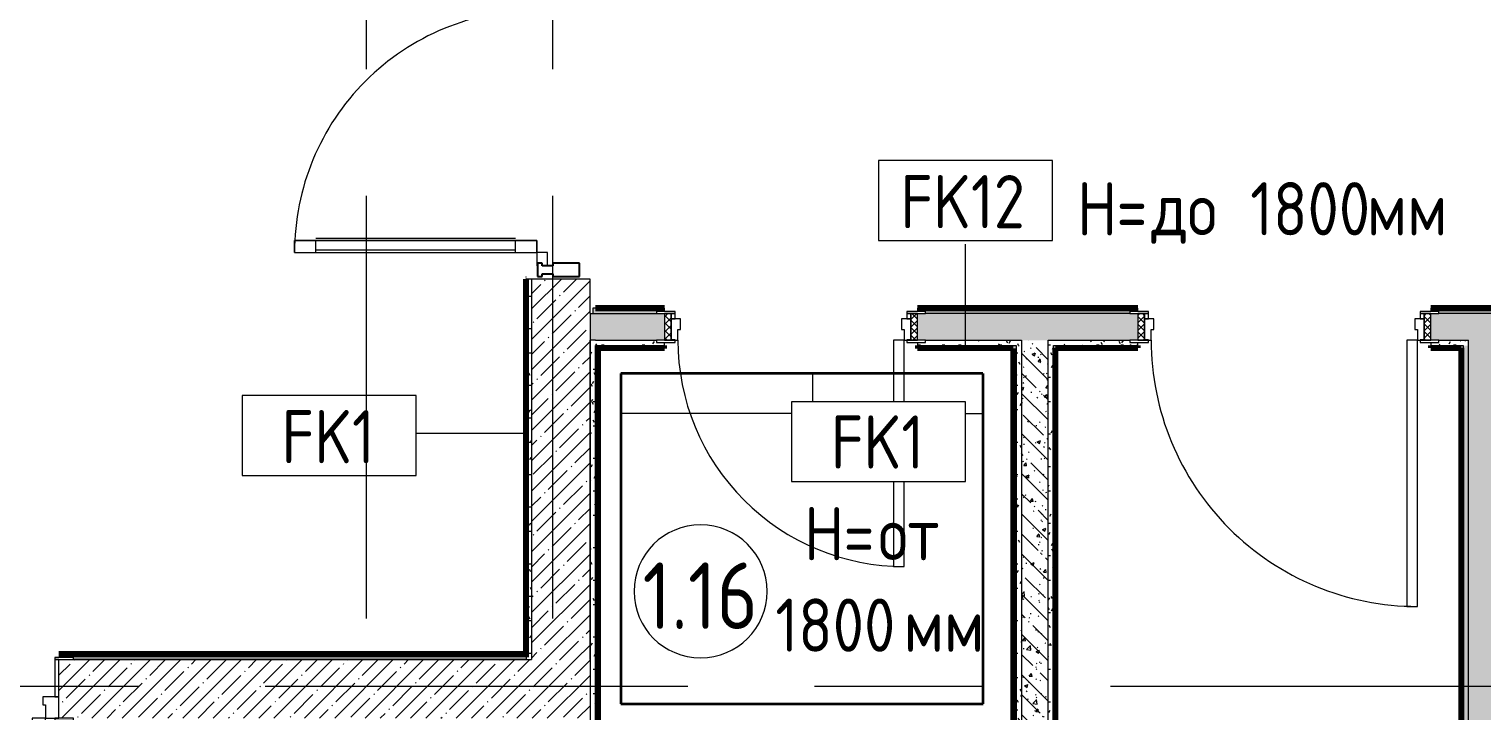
# Model space of a CAD drawing. Header units: millimetres. Extents: x 35144 to 233944, y -8553 to 29000.
# Drawn here: x 73593 to 79050, y 7707 to 10269 of the extents above; entities that cross this region are included whole.
import ezdxf

# ---------------------------------------------------------------- set-up
doc = ezdxf.new("R2010")
doc.units = ezdxf.units.MM
doc.linetypes.add('Осевая', pattern=[3175, 635, -476.25, 1587.5, -476.25])
for name, color, linetype, lineweight in [('A-AREA-IDEN', 7, 'Continuous', 9), ('A-DETL', 7, 'Continuous', 9), ('A-DETL-1', 7, 'Continuous', 35), ('A-DETL-GENF', 7, 'Continuous', 9), ('A-DOOR', 7, 'Continuous', 9), ('A-DOOR-1', 7, 'Continuous', 13), ('A-DOOR-FRAM', 7, 'Continuous', 13), ('A-DOOR-FRAM-1', 7, 'Continuous', 9), ('A-GLAZ-CWMG', 7, 'Continuous', 9), ('A-GLAZ-CWMG-1', 7, 'Continuous', 25), ('A-WALL', 7, 'Continuous', 9), ('A-WALL-IDEN', 7, 'Continuous', 9), ('I-WALL', 7, 'Continuous', 9), ('Оси-2', 7, 'Осевая', 9)]:
    doc.layers.add(name, color=color, linetype=linetype, lineweight=lineweight)
for name, color, linetype, lineweight, true_color in [('A-WALL-4', 7, 'Continuous', 9, 0x73b588), ('G-ANNO-TEXT-1', 7, 'Continuous', 9, 0x3c3c3c), ('I-WALL-1', 7, 'Continuous', 9, 0x73b588), ('I-WALL-24', 7, 'Continuous', 70, 0x3f92ba), ('I-WALL-4', 7, 'Continuous', 9, 0x3f92ba), ('I-WALL-6', 7, 'Continuous', 9, 0xc0c0c0), ('I-WALL-8', 7, 'Continuous', 80, 0xff80c0), ('I-WALL-9', 7, 'Continuous', 80, 0x73b588)]:
    doc.layers.add(name, color=color, linetype=linetype, lineweight=lineweight, true_color=true_color)
doc.styles.add('GOST Common', font='GOST_Common.ttf', dxfattribs={"width": 0.9, "height": 200})
doc.styles.add('GOST Common_1', font='GOST_Common.ttf', dxfattribs={"width": 0.9, "height": 250})
pattern_1 = [(45, (0, 0), (-57.02463, 57.02463), []), (45, (57.025, 0), (-57.02463, 57.02463), [100.806, -20.161, 3.353, -16.808])]
pattern_2 = [(135, (0, 0), (-75.43415, -75.43415), [106.68, -17.78, 3.556, -17.78]), (135, (0, 75.39), (-75.43415, -75.43415), []), (50, (0, 0), (127.52922, -11.15758), [13.335, -146.685]), (355, (0, 0), (-24.66966, 133.74002), [10.668, -117.348]), (100.451, (10.63, -0.93), (102.85973, 122.58178), [11.333, -124.663]), (46.184, (0, 35.56), (189.75516, -29.43036), [20.002, -220.027]), (96.636, (15.81, 33.1), (166.1822, 173.1996), [17, -186.995]), (351.184, (0, 35.56), (166.18393, 173.19757), [16.002, -176.022]), (21, (17.78, 26.67), (106.13027, -71.58603), [13.335, -146.685]), (326, (17.78, 26.67), (43.26188, 128.93175), [10.668, -117.348]), (71.451, (26.62, 20.7), (149.39198, 57.34505), [11.333, -124.663]), (37.5, (0, 0), (2.162228, 59.188357), [3.353, -112.573, 3.353, -115.773, -117.793]), (37.5, (0, 0), (2.162228, 59.188357), [-235.052, 3.353, -114.44]), (7.5, (0, 0), (46.773857, 70.12615), [3.353, -64.567, 3.353, -109.906, -44.894]), (7.5, (0, 0), (46.773857, 70.12615), [-181.178, 3.353, -41.542]), (327.5, (-39.65, 0), (94.91367, -4.010093), [3.353, -41.097, 3.353, -135.331, -184.023]), (327.5, (-39.65, 0), (94.91367, -4.010093), [-183.134, 3.353, -180.67]), (317.5, (-57.43, 0), (103.69057, 17.79882), [3.353, -54.432, 3.353, -88.748, -130.683]), (317.5, (-57.43, 0), (103.69057, 17.79882), [-149.885, 3.353, -127.33])]
pattern_3 = [(0, (0, 0), (121.92, 30.48), [10.058, -81.382, 10.058, -81.382, -487.68]), (0, (0, 0), (121.92, 30.48), [-182.88, 10.058, -172.822, 10.058, -81.382, -213.36]), (0, (0, 0), (121.92, 30.48), [-457.2, 10.058, -50.902, 10.058, -142.342]), (120, (45.72, 15.24), (-87.356454, 90.345817), [10.058, -81.382, 10.058, -81.382, -487.68]), (120, (45.72, 15.24), (-87.356454, 90.345817), [-182.88, 10.058, -172.822, 10.058, -81.382, -213.36]), (120, (45.72, 15.24), (-87.356454, 90.345817), [-457.2, 10.058, -50.902, 10.058, -142.342]), (240, (60.96, 76.2), (-34.563546, -120.825817), [10.058, -81.382, 10.058, -81.382, -487.68]), (240, (60.96, 76.2), (-34.563546, -120.825817), [-182.88, 10.058, -172.822, 10.058, -81.382, -213.36]), (240, (60.96, 76.2), (-34.563546, -120.825817), [-457.2, 10.058, -50.902, 10.058, -142.342])]

# ---------------------------------------------------------------- blocks, each defined once
blk = doc.blocks.new('110_Дверь_СКБ_1Ст_Внутренняя1 - Д-7_п__950x2100h_Туалет-V31-План отделки стен 1 этажа в осях 17-23')
at = {"layer": 'A-DOOR'}
h = blk.add_hatch(dxfattribs=at)
h.set_pattern_fill('FP_23', color=256, style=0, pattern_type=2)
h.set_pattern_definition([(135, (1826.41, 114.685), (-14.14214, -14.14214), []), (225, (1826.41, 114.685), (14.14214, -14.14214), [])])
h.paths.add_polyline_path([(487.5, 50), (462.5, 50), (462.5, -50), (487.5, -50)])
at = {"layer": 'A-DOOR-FRAM-1'}
h = blk.add_hatch(dxfattribs=at)
h.set_pattern_fill('FP_24', color=256, style=0, pattern_type=2)
h.set_pattern_definition([(45, (-296.384, 114.685), (-14.1421, 14.1421), []), (135, (-296.384, 114.685), (-14.1421, -14.1421), [])])
h.paths.add_polyline_path([(-437.5, 50), (-462.5, 50), (-462.5, -50), (-437.5, -50)])
at = {"layer": 'A-DOOR'}
blk.add_arc((-412.5, 50), 850, 360, 90, dxfattribs=at)
at = {"layer": 'A-DOOR-1'}
for p, q in [((-412.5, 900), (-412.5, 581)), ((-372.5, 900), (-412.5, 900)), ((-372.5, 581), (-372.5, 900)), ((-412.5, 281), (-412.5, 50)), ((-372.5, 50), (-372.5, 281)), ((-412.5, 50), (-372.5, 50))]:
    blk.add_line(p, q, dxfattribs=at)
at = {"layer": 'A-DOOR-FRAM'}
for p, q in [((-422.5, 58), (-492.5, 58)), ((-492.5, 58), (-492.5, 50)), ((-422.5, 50), (-422.5, 58)), ((517.5, 58), (447.5, 58)), ((447.5, 58), (447.5, 50)), ((517.5, 50), (517.5, 58)), ((-492.5, 50), (-422.5, 50)), ((-437.5, 50), (-462.5, 50)), ((-462.5, 50), (-462.5, -50)), ((-412.5, 50), (-437.5, 50)), ((-437.5, 50), (-437.5, -30)), ((-437.5, -50), (-437.5, 50)), ((-422.5, 50), (-437.5, 50)), ((-437.5, 50), (-437.5, 49)), ((-437.5, 49), (-422.5, 49)), ((-422.5, 49), (-422.5, 50)), ((-412.5, 10), (-412.5, 50)), ((-402.5, 10), (-412.5, 10)), ((-402.5, -30), (-402.5, 10)), ((437.5, 10), (427.5, 10)), ((427.5, 10), (427.5, -30)), ((437.5, 50), (437.5, 10)), ((462.5, 50), (437.5, 50)), ((462.5, 50), (447.5, 50)), ((447.5, 50), (447.5, 49)), ((447.5, 50), (517.5, 50)), ((447.5, 49), (462.5, 49)), ((462.5, -30), (462.5, 50)), ((487.5, 50), (462.5, 50)), ((462.5, 50), (462.5, -50)), ((462.5, 49), (462.5, 50)), ((487.5, -50), (487.5, 50)), ((-422.5, -50), (-492.5, -50)), ((-492.5, -50), (-492.5, -58)), ((-462.5, -50), (-437.5, -50)), ((-437.5, -30), (-402.5, -30)), ((-422.5, -30), (-437.5, -30)), ((-437.5, -30), (-437.5, -50)), ((-437.5, -50), (-422.5, -50)), ((-422.5, -50), (-422.5, -30)), ((-422.5, -58), (-422.5, -50)), ((427.5, -30), (462.5, -30)), ((462.5, -30), (447.5, -30)), ((447.5, -30), (447.5, -50)), ((447.5, -50), (462.5, -50)), ((517.5, -50), (447.5, -50)), ((447.5, -50), (447.5, -58)), ((462.5, -50), (462.5, -30)), ((462.5, -50), (487.5, -50)), ((517.5, -58), (517.5, -50)), ((-492.5, -58), (-422.5, -58)), ((447.5, -58), (517.5, -58))]:
    blk.add_line(p, q, dxfattribs=at)
blk = doc.blocks.new('110_Дверь_СКБ_1Ст_Внутренняя1 - Д-4 _п_ 1100x2100h_су мгн 2-33304581-План отделки стен 1 этажа в осях 17-23')
at = {"layer": 'A-DOOR'}
h = blk.add_hatch(dxfattribs=at)
h.set_pattern_fill('FP_26', color=256, style=0, pattern_type=2)
h.set_pattern_definition([(135, (1751.41, 114.685), (-14.14214, -14.14214), []), (225, (1751.41, 114.685), (14.14214, -14.14214), [])])
h.paths.add_polyline_path([(537.5, 50), (537.5, -50), (562.5, -50), (562.5, 50)])
at = {"layer": 'A-DOOR-FRAM-1'}
h = blk.add_hatch(dxfattribs=at)
h.set_pattern_fill('FP_27', color=256, style=0, pattern_type=2)
h.set_pattern_definition([(45, (-371.384, 114.685), (-14.1421, 14.1421), []), (135, (-371.384, 114.685), (-14.1421, -14.1421), [])])
h.paths.add_polyline_path([(-512.5, 50), (-537.5, 50), (-537.5, -50), (-512.5, -50)])
at = {"layer": 'A-DOOR'}
blk.add_arc((-487.5, 50), 1000, 360, 90, dxfattribs=at)
at = {"layer": 'A-DOOR-1'}
for p, q in [((-487.5, 1050), (-487.5, 50)), ((-447.5, 1050), (-487.5, 1050)), ((-447.5, 50), (-447.5, 1050)), ((-487.5, 50), (-447.5, 50))]:
    blk.add_line(p, q, dxfattribs=at)
at = {"layer": 'A-DOOR-FRAM'}
for p, q in [((-497.5, 58), (-567.5, 58)), ((-567.5, 58), (-567.5, 50)), ((-497.5, 50), (-497.5, 58)), ((592.5, 58), (522.5, 58)), ((522.5, 58), (522.5, 50)), ((592.5, 50), (592.5, 58)), ((-567.5, 50), (-497.5, 50)), ((-512.5, 50), (-537.5, 50)), ((-537.5, 50), (-537.5, -50)), ((-487.5, 50), (-512.5, 50)), ((-512.5, 50), (-512.5, -30)), ((-512.5, -50), (-512.5, 50)), ((-497.5, 50), (-512.5, 50)), ((-512.5, 50), (-512.5, 49)), ((-512.5, 49), (-497.5, 49)), ((-497.5, 49), (-497.5, 50)), ((-487.5, 10), (-487.5, 50)), ((-477.5, 10), (-487.5, 10)), ((-477.5, -30), (-477.5, 10)), ((512.5, 10), (502.5, 10)), ((502.5, 10), (502.5, -30)), ((512.5, 50), (512.5, 10)), ((537.5, 50), (512.5, 50)), ((537.5, 50), (522.5, 50)), ((522.5, 50), (522.5, 49)), ((522.5, 50), (592.5, 50)), ((522.5, 49), (537.5, 49)), ((537.5, -30), (537.5, 50)), ((562.5, 50), (537.5, 50)), ((537.5, 50), (537.5, -50)), ((537.5, 49), (537.5, 50)), ((562.5, -50), (562.5, 50)), ((-497.5, -50), (-567.5, -50)), ((-567.5, -50), (-567.5, -58)), ((-537.5, -50), (-512.5, -50)), ((-512.5, -30), (-477.5, -30)), ((-497.5, -30), (-512.5, -30)), ((-512.5, -30), (-512.5, -50)), ((-512.5, -50), (-497.5, -50)), ((-497.5, -50), (-497.5, -30)), ((-497.5, -58), (-497.5, -50)), ((502.5, -30), (537.5, -30)), ((537.5, -30), (522.5, -30)), ((522.5, -30), (522.5, -50)), ((522.5, -50), (537.5, -50)), ((592.5, -50), (522.5, -50)), ((522.5, -50), (522.5, -58)), ((537.5, -50), (537.5, -30)), ((537.5, -50), (562.5, -50)), ((592.5, -58), (592.5, -50)), ((-567.5, -58), (-497.5, -58)), ((522.5, -58), (592.5, -58))]:
    blk.add_line(p, q, dxfattribs=at)
blk = doc.blocks.new('Дверь_Витражная_остекление_ - ВВ-6 остекление-32274838-План отделки стен 1 этажа в осях 17-23')
at = {"layer": 'A-DETL-GENF'}
for p, q in [((-655, 930), (-610, 930)), ((-655, 930), (-655, 20)), ((-610, 930), (-655, 930)), ((-655, 930), (-655, 20)), ((-610, 930), (-610, 20)), ((-610, 20), (-610, 930)), ((-655, 850), (-610, 850)), ((-645, 850), (-645, 100)), ((-601, 850), (-601, 100)), ((705, 420), (660, 420)), ((660, 420), (660, 20)), ((705, 420), (660, 420)), ((660, 420), (660, 20)), ((705, 420), (705, 20)), ((705, 20), (705, 420)), ((651, 340), (651, 100)), ((705, 340), (660, 340)), ((695, 340), (695, 100)), ((-655, 100), (-610, 100)), ((705, 100), (660, 100)), ((-610, 20), (-655, 20)), ((-655, 20), (-610, 20))]:
    blk.add_line(p, q, dxfattribs=at)
at = {"layer": 'A-DOOR'}
for p, q in [((-655, 930), (-655, 20)), ((655, 420), (655, 20))]:
    blk.add_line(p, q, dxfattribs=at)
for centre, radius, start, end in [((-655, 20), 910, 360, 90), ((655, 20), 400, 90, 180)]:
    blk.add_arc(centre, radius, start, end, dxfattribs=at)
at = {"layer": 'A-DOOR-1'}
for p, q in [((-655, 20), (-705, 20)), ((-705, 20), (-705, 17)), ((-655, -20), (-655, 20)), ((705, 20), (655, 20)), ((655, 20), (655, -20)), ((705, 17), (705, 20)), ((-705, -20), (-655, -20)), ((655, -20), (695, -20))]:
    blk.add_line(p, q, dxfattribs=at)
blk = doc.blocks.new('110_Дверь_СКБ_2Ст - Д-1_л_Лестничная клетка EIS60 2-32142534-План отделки стен 1 этажа в осях 17-23')
at = {"layer": 'A-DOOR'}
for centre, radius, start, end in [((662.5, 110), 900, 90, 180), ((-637.5, 110), 400, 360, 90)]:
    blk.add_arc(centre, radius, start, end, dxfattribs=at)
at = {"layer": 'A-DOOR-1'}
for p, q in [((662.5, 1010), (612.5, 1010)), ((612.5, 1010), (612.5, 110)), ((662.5, 110), (662.5, 1010)), ((-637.5, 510), (-637.5, 110)), ((-587.5, 510), (-637.5, 510)), ((-587.5, 110), (-587.5, 510)), ((-637.5, 110), (-587.5, 110)), ((612.5, 110), (662.5, 110))]:
    blk.add_line(p, q, dxfattribs=at)
at = {"layer": 'A-DOOR-FRAM'}
for p, q in [((-672.5, 118), (-742.5, 118)), ((-742.5, 118), (-742.5, 110)), ((-742.5, 110), (-672.5, 110)), ((-637.5, 110), (-687.5, 110)), ((-687.5, 110), (-687.5, 30)), ((-672.5, 110), (-672.5, 118)), ((-637.5, 60), (-637.5, 110)), ((662.5, 110), (662.5, 60)), ((712.5, 110), (662.5, 110)), ((767.5, 118), (697.5, 118)), ((697.5, 118), (697.5, 110)), ((697.5, 110), (767.5, 110)), ((712.5, 30), (712.5, 110)), ((767.5, 110), (767.5, 118)), ((-627.5, 60), (-637.5, 60)), ((-627.5, 30), (-627.5, 60)), ((662.5, 60), (652.5, 60)), ((652.5, 60), (652.5, 30)), ((-687.5, 30), (-627.5, 30)), ((-672.5, 30), (-687.5, 30)), ((-687.5, 30), (-687.5, -110)), ((-672.5, -110), (-672.5, 30)), ((652.5, 30), (712.5, 30)), ((712.5, 30), (697.5, 30)), ((697.5, 30), (697.5, -110)), ((712.5, -110), (712.5, 30)), ((-672.5, -110), (-742.5, -110)), ((-742.5, -110), (-742.5, -118)), ((-742.5, -118), (-672.5, -118)), ((-687.5, -110), (-672.5, -110)), ((-672.5, -118), (-672.5, -110)), ((697.5, -110), (712.5, -110)), ((767.5, -110), (697.5, -110)), ((697.5, -110), (697.5, -118)), ((697.5, -118), (767.5, -118)), ((767.5, -118), (767.5, -110))]:
    blk.add_line(p, q, dxfattribs=at)
blk = doc.blocks.new('Прямоугольный импост - Импост структурный с накладкой - 160мм Темный-32274806-План отделки стен 1 этажа в осях 17-23')
at = {"layer": 'A-GLAZ-CWMG-1'}
for p, q in [((0, 140), (-50, 140)), ((-50, 140), (-50, 40)), ((0, 40), (0, 140)), ((-50, 40), (-40, 40)), ((-40, 0), (-50, 0)), ((-50, 0), (-50, -17)), ((-40, 40), (-40, 0)), ((-10, 0), (-10, 40)), ((-10, 40), (0, 40)), ((0, 0), (-10, 0)), ((0, -17), (0, 0)), ((-50, -17), (0, -17))]:
    blk.add_line(p, q, dxfattribs=at)
blk = doc.blocks.new('М_стена_0001 - Типоразмер_без рамки-25382661-План отделки стен 1 этажа в осях 17-23')
at = {"layer": 'A-WALL-IDEN'}
for p, q in [((3.258, 1.523), (-3.273, 1.523)), ((-3.273, 1.523), (-3.273, -1.477)), ((3.258, -1.477), (3.258, 1.523)), ((-3.273, -1.477), (3.258, -1.477))]:
    blk.add_line(p, q, dxfattribs=at)
blk = doc.blocks.new('Марка_Помещения - Номер-25198446-План отделки стен 1 этажа в осях 17-23')
at = {"layer": 'A-AREA-IDEN'}
for start, end in [(360, 180), (180, 360)]:
    blk.add_arc((0, 0), 2.5, start, end, dxfattribs=at)

msp = doc.modelspace()

# ---------------------------------------------------------------- hatches: boundary and pattern name
at = {"layer": 'I-WALL'}
h = msp.add_hatch(dxfattribs=at)
h.set_pattern_fill('FP_1', color=256, style=0, pattern_type=2)
h.set_pattern_definition(pattern_1)
h.paths.add_polyline_path([(75700, 7900), (75700, 9330), (75480, 9330), (75480, 7900)])
h.paths.add_polyline_path([(75680, 10830), (75700, 10830), (75700, 10900), (75680, 10900)])
h = msp.add_hatch(dxfattribs=at)
h.set_pattern_fill('FP_80', color=256, style=0, pattern_type=2)
h.set_pattern_definition(pattern_3)
h.paths.add_polyline_path([(75480, 7900), (75480, 9330), (75460, 9330), (75460, 7900)])
h = msp.add_hatch(dxfattribs=at)
h.set_pattern_fill('FP_20', color=256, style=0, pattern_type=2)
h.set_pattern_definition(pattern_2)
h.paths.add_polyline_path([(81730, 9100), (81830, 9100), (81830, 9200), (80265, 9200), (80265, 9100), (80295, 9100)])
h.paths.add_polyline_path([(75950, 9100), (75980, 9100), (75980, 9200), (75700, 9200), (75700, 9100), (75720, 9100)])
h.paths.add_polyline_path([(76930, 9100), (77758, 9100), (77758, 9200), (76930, 9200)])
h.paths.add_polyline_path([(79165, 9100), (79165, 9200), (78858, 9200), (78858, 9100), (79135, 9100)])
h = msp.add_hatch(dxfattribs=at)
h.set_pattern_fill('FP_80', color=256, style=0, pattern_type=2)
h.set_pattern_definition(pattern_3)
h.paths.add_polyline_path([(77728, 9200), (77728, 9208), (77758, 9208), (77758, 9220), (76930, 9220), (76930, 9208), (76960, 9208), (76960, 9200), (77610.7, 9200)])
h.paths.add_polyline_path([(80630, 9200), (80630, 9220), (80265, 9220), (80265, 9208), (80295, 9208), (80295, 9200)])
h.paths.add_polyline_path([(79135, 9200), (79135, 9208), (79165, 9208), (79165, 9220), (78858, 9220), (78858, 9208), (78888, 9208), (78888, 9200)])
h.paths.add_polyline_path([(75950, 9200), (75950, 9208), (75980, 9208), (75980, 9220), (75710, 9220), (75710, 9200)])
h = msp.add_hatch(dxfattribs=at)
h.set_pattern_fill('FP_80', color=256, style=0, pattern_type=2)
h.set_pattern_definition(pattern_3)
h.paths.add_polyline_path([(75700, 7640.6), (75720, 7640.6), (75720, 9100), (75700, 9100), (75700, 8149.9)])
h = msp.add_hatch(dxfattribs=at)
h.set_pattern_fill('FP_80', color=256, style=0, pattern_type=2)
h.set_pattern_definition(pattern_3)
h.paths.add_polyline_path([(77320.9, 9080), (77320.9, 9100), (76960, 9100), (76960, 9092), (76930, 9092), (76930, 9080), (77300.9, 9080)])
h.paths.add_polyline_path([(75720, 9080), (75980, 9080), (75980, 9092), (75950, 9092), (75950, 9100), (75720, 9100)])
h = msp.add_hatch(dxfattribs=at)
h.set_pattern_fill('FP_80', color=256, style=0, pattern_type=2)
h.set_pattern_definition(pattern_3)
h.paths.add_polyline_path([(77320.9, 7620.6), (77320.9, 9080), (77300.9, 9080), (77300.9, 7620.6)])
h = msp.add_hatch(dxfattribs=at)
h.set_pattern_fill('FP_20', color=256, style=0, pattern_type=2)
h.set_pattern_definition(pattern_2)
h.paths.add_polyline_path([(77420.9, 7090.6), (77420.9, 9100), (77320.9, 9100), (77320.9, 7090.6)])
h = msp.add_hatch(dxfattribs=at)
h.set_pattern_fill('FP_80', color=256, style=0, pattern_type=2)
h.set_pattern_definition(pattern_3)
h.paths.add_polyline_path([(77440.9, 6990.6), (77440.9, 9100), (77420.9, 9100), (77420.9, 6990.6)])
h = msp.add_hatch(dxfattribs=at)
h.set_pattern_fill('FP_80', color=256, style=0, pattern_type=2)
h.set_pattern_definition(pattern_3)
h.paths.add_polyline_path([(77758, 9080), (77758, 9092), (77728, 9092), (77728, 9100), (77440.9, 9100), (77440.9, 9080), (77728, 9080)])
h.paths.add_polyline_path([(79000.5, 9080), (79000.5, 9100), (78888, 9100), (78888, 9092), (78858, 9092), (78858, 9080), (78980.5, 9080)])
h = msp.add_hatch(dxfattribs=at)
h.set_pattern_fill('FP_80', color=256, style=0, pattern_type=2)
h.set_pattern_definition(pattern_3)
h.paths.add_polyline_path([(79000.5, 3790), (79000.5, 9080), (78980.5, 9080), (78980.5, 3790)])
h = msp.add_hatch(dxfattribs=at)
h.set_pattern_fill('FP_20', color=256, style=0, pattern_type=2)
h.set_pattern_definition(pattern_2)
h.paths.add_polyline_path([(79100.5, 3750), (79100.5, 9100), (79000.5, 9100), (79000.5, 3750)])
h = msp.add_hatch(dxfattribs=at)
h.set_pattern_fill('FP_80', color=256, style=0, pattern_type=2)
h.set_pattern_definition(pattern_3)
h.paths.add_polyline_path([(60610, 7900), (65880, 7900), (65880, 7908), (65910, 7908), (65910, 7920), (60610, 7920)])
h.paths.add_polyline_path([(75460, 7900), (75459, 7920), (73730, 7920), (73730, 7908), (73760, 7908), (73760, 7900), (75384.2, 7900)])
h.paths.add_polyline_path([(69446.9, 7900), (70680, 7900), (70680, 7908), (70710, 7908), (70710, 7920), (69360, 7920), (69360, 7908), (69390, 7908), (69390, 7900)])
h.paths.add_polyline_path([(67962.6, 7900), (68230, 7900.4), (68230, 7908), (68260, 7908), (68260, 7920), (66860, 7920), (66860, 7908), (66890, 7908), (66890, 7900)])
h.paths.add_polyline_path([(58110, 7900), (58110, 7920), (50710, 7920), (50710, 7900), (56910, 7900)])
h.paths.add_polyline_path([(72250, 7900), (72250, 7908), (72280, 7908), (72280, 7920), (71660, 7920), (71660, 7908), (71690, 7908), (71690, 7900)])
h.paths.add_polyline_path([(38760, 7900), (39340, 7900), (39340, 7920), (38760, 7920)])
h.paths.add_polyline_path([(46110, 7900), (48210, 7900), (48210, 7920), (41840, 7920), (41840, 7900), (44910, 7900)])
h = msp.add_hatch(dxfattribs=at)
h.set_pattern_fill('FP_1', color=256, style=0, pattern_type=2)
h.set_pattern_definition(pattern_1)
h.paths.add_polyline_path([(75480, 7680), (75700, 7680), (75700, 7900), (73705, 7900), (73705, 7680), (75384.2, 7680)])
h.paths.add_polyline_path([(72080, 7680), (72305, 7680), (72305, 7900), (72080, 7900), (72080, 7730)])
at = {"layer": 'I-WALL-1'}
h = msp.add_hatch(color=256, dxfattribs=at)
h.paths.add_polyline_path([(77461.8, 9072), (77758, 9072), (77758, 9080), (77440.9, 9080), (77440.9, 9072), (77448.9, 9072)])
h.paths.add_polyline_path([(78980.5, 9072), (78980.5, 9080), (78858, 9080), (78858, 9072), (78972.5, 9072)])
for points in [[(77440.9, 6970.6), (77448.9, 6970.6), (77448.9, 9072), (77440.9, 9072), (77440.9, 6990.6)], [(78972.5, 3790), (78980.5, 3790), (78980.5, 9072), (78972.5, 9072), (78972.5, 3798)]]:
    msp.add_hatch(color=256, dxfattribs=at).paths.add_polyline_path(points)
at = {"layer": 'I-WALL-4'}
for points in [[(75720, 7651.6), (75731, 7651.6), (75731, 9080), (75720, 9080), (75720, 8149.9)], [(77289.9, 7640.6), (77300.9, 7640.6), (77300.9, 9080), (77289.9, 9080), (77289.9, 7651.6)]]:
    msp.add_hatch(color=256, dxfattribs=at).paths.add_polyline_path(points)
h = msp.add_hatch(color=256, dxfattribs=at)
h.paths.add_polyline_path([(77289.9, 9069), (77289.9, 9080), (76930, 9080), (76930, 9069)])
h.paths.add_polyline_path([(75980, 9069), (75980, 9080), (75720, 9080), (75720, 9069), (75731, 9069)])

# ---------------------------------------------------------------- linework, layer by layer
at = {"layer": 'A-DETL'}
for p, q in [((76536.8, 8869), (76536.8, 8974.5)), ((77110.5, 8869), (76457.4, 8869)), ((76457.4, 8869), (76457.4, 8569)), ((77110.5, 8569), (77110.5, 8869)), ((76457.4, 8825), (75815.4, 8825)), ((77110.5, 8825), (77176.8, 8825)), ((76457.4, 8569), (77110.5, 8569))]:
    msp.add_line(p, q, dxfattribs=at)
at = {"layer": 'A-DETL-1'}
for p, q in [((77175.4, 8974.5), (75815.4, 8974.5)), ((75815.4, 8974.5), (75815.4, 7734.5)), ((77176.8, 7734.5), (77176.8, 8974.5)), ((75815.4, 7734.5), (77176.8, 7734.5))]:
    msp.add_line(p, q, dxfattribs=at)
at = {"layer": 'A-WALL'}
for p, q in [((75480, 9330), (75480, 7900)), ((75700, 9200), (75700, 9100)), ((75720, 9100), (75950, 9100)), ((76960, 9100), (77320.9, 9100)), ((77440.9, 6990.6), (77440.9, 9080)), ((77440.9, 9080), (77758, 9080)), ((78858, 9080), (78980.5, 9080)), ((78980.5, 9080), (78980.5, 9072)), ((75460, 7900), (75480, 7900))]:
    msp.add_line(p, q, dxfattribs=at)
at = {"layer": 'A-WALL-4'}
msp.add_line((78980.5, 3790), (78980.5, 9072), dxfattribs=at)
at = {"layer": 'A-WALL-IDEN'}
for p, q in [((77110.4, 9074.5), (77110.4, 9461)), ((75459.5, 8750), (75047, 8750))]:
    msp.add_line(p, q, dxfattribs=at)
at = {"layer": 'I-WALL-24'}
for p, q in [((75980, 9069), (75720, 9069)), ((75731, 9080), (75731, 7651.6)), ((75980, 9069), (75980, 9080)), ((76930, 9080), (76930, 9069)), ((77289.9, 9069), (76930, 9069)), ((77289.9, 7651.6), (77289.9, 9069))]:
    msp.add_line(p, q, dxfattribs=at)
at = {"layer": 'I-WALL-6'}
for p, q in [((75700, 9330), (75460, 9330)), ((75700, 9200), (75700, 9330)), ((75700, 9200), (75950, 9200)), ((75720.5, 9220), (75710, 9220)), ((75710, 9220), (75710, 9200)), ((75980, 9208), (75980, 9220)), ((76930, 9220), (76930, 9208)), ((77728, 9200), (76960, 9200)), ((77758, 9208), (77758, 9220)), ((78858, 9220), (78858, 9208)), ((79135, 9200), (78888, 9200)), ((75700, 7900), (75700, 9100)), ((75700, 9100), (75700, 7620.6)), ((75720, 9100), (75700, 9100)), ((75720, 7640.6), (75720, 9080)), ((75720, 9080), (75980, 9080)), ((75980, 9080), (75980, 9092)), ((76930, 9092), (76930, 9080)), ((76930, 9080), (77300.9, 9080)), ((77300.9, 9080), (77300.9, 7640.6)), ((77320.9, 9100), (77320.9, 7620.6)), ((77420.9, 9100), (77728, 9100)), ((77420.9, 6990.6), (77420.9, 9100)), ((77758, 9080), (77758, 9092)), ((78858, 9092), (78858, 9080)), ((78888, 9100), (79000.5, 9100)), ((79000.5, 3750), (79000.5, 9100)), ((73730, 7920), (73730, 7908)), ((75460, 7920), (75460, 7900)), ((75460, 7900), (73760, 7900)), ((73760, 7900), (75460, 7900))]:
    msp.add_line(p, q, dxfattribs=at)
at = {"layer": 'I-WALL-8'}
for p, q in [((75460, 9330), (75459, 9330)), ((75459, 9330), (75459, 7920)), ((75460, 7920), (75460, 9330)), ((75980, 9221), (75720.5, 9221)), ((75720.5, 9221), (75720.5, 9220)), ((75720.5, 9220), (75980, 9220)), ((75980, 9220), (75980, 9221)), ((77758, 9221), (76930, 9221)), ((76930, 9221), (76930, 9220)), ((76930, 9220), (77758, 9220)), ((77758, 9220), (77758, 9221)), ((79165, 9221), (78858, 9221)), ((78858, 9221), (78858, 9220)), ((78858, 9220), (79165, 9220)), ((75470, 7921), (73705, 7921)), ((73705, 7921), (73705, 7920)), ((73705, 7920), (75470, 7920)), ((75470, 7920), (75470, 7921))]:
    msp.add_line(p, q, dxfattribs=at)
at = {"layer": 'I-WALL-9'}
for p, q in [((77448.9, 9072), (77758, 9072)), ((77448.9, 6962.6), (77448.9, 9072)), ((77758, 9072), (77758, 9080)), ((78858, 9080), (78858, 9072)), ((78858, 9072), (78972.5, 9072)), ((78972.5, 9072), (78972.5, 3798))]:
    msp.add_line(p, q, dxfattribs=at)
at = {"layer": 'Оси-2'}
for p, q in [((75560, 593.7), (75560, 25078.1)), ((74860, 593.7), (74860, 24898.1)), ((38443.7, 7800), (82200, 7800))]:
    msp.add_line(p, q, dxfattribs=at)

# ---------------------------------------------------------------- block references
at = {"layer": 'A-AREA-IDEN', "xscale": 99.99999999999993, "yscale": 99.99999999999993, "zscale": 99.99999999999993}
msp.add_blockref('Марка_Помещения - Номер-25198446-План отделки стен 1 этажа в осях 17-23', (76115.3, 8156.6), dxfattribs=at)
at = {"layer": 'A-DOOR'}
for name, p, rotation in [('Дверь_Витражная_остекление_ - ВВ-6 остекление-32274838-План отделки стен 1 этажа в осях 17-23', (75520, 10085), 89.99999999999959), ('110_Дверь_СКБ_1Ст_Внутренняя1 - Д-7_п__950x2100h_Туалет-V31-План отделки стен 1 этажа в осях 17-23', (76467.5, 9150), 180), ('110_Дверь_СКБ_1Ст_Внутренняя1 - Д-4 _п_ 1100x2100h_су мгн 2-33304581-План отделки стен 1 этажа в осях 17-23', (78320.5, 9150), 180), ('110_Дверь_СКБ_2Ст - Д-1_л_Лестничная клетка EIS60 2-32142534-План отделки стен 1 этажа в осях 17-23', (73017.5, 7790), 180)]:
    msp.add_blockref(name, p, dxfattribs=dict(at, rotation=rotation))
at = {"layer": 'A-GLAZ-CWMG', "rotation": 269.9999999999996}
msp.add_blockref('Прямоугольный импост - Импост структурный с накладкой - 160мм Темный-32274806-План отделки стен 1 этажа в осях 17-23', (75520, 9340), dxfattribs=at)
at = {"layer": 'A-WALL-IDEN', "xscale": 99.99999999999993, "yscale": 99.99999999999993, "zscale": 99.99999999999993}
for p in [(77111.2, 9622.5), (74721.2, 8739.6)]:
    msp.add_blockref('М_стена_0001 - Типоразмер_без рамки-25382661-План отделки стен 1 этажа в осях 17-23', p, dxfattribs=at)

# ---------------------------------------------------------------- texts
at = {"layer": 'A-AREA-IDEN', "insert": (75897.3, 8265.2), "char_height": 250, "width": 548.354, "attachment_point": 1, "style": 'GOST Common_1'}
msp.add_mtext('1.16', dxfattribs=at)
at = {"layer": 'A-WALL-IDEN', "char_height": 200, "attachment_point": 1, "style": 'GOST Common'}
for s, insert, width in [('FK12', (76865.7, 9720.6), 606.076), ('FK1', (74541, 8837.6), 447.342)]:
    msp.add_mtext(s, dxfattribs=dict(at, insert=insert, width=width))
at = {"layer": 'G-ANNO-TEXT-1', "char_height": 200, "attachment_point": 1, "style": 'GOST Common'}
for s, insert, width in [('\\fGOST Common|b0|i0|c204|p34|;\\W.9;Н', (77528.7, 9694), 180.38), (' 1800', (78070.4, 9694), 663.797), ('\\fGOST Common|b0|i0|c204|p34|;\\W.9;=', (77677.5, 9694), 158.734), ('до', (77808.5, 9694), 317.468), ('мм', (78618.1, 9694), 360.759), ('FK1', (76604.5, 8817.5), 447.342), ('\\fGOST Common|b0|i0|c204|p34|;\\W.9;Н', (76503.3, 8473.5), 180.38), ('\\fGOST Common|b0|i0|c204|p34|;\\W.9; ', (77074.8, 8473.5), 79.367), ('от', (76783.1, 8473.5), 353.544), ('\\fGOST Common|b0|i0|c204|p34|;\\W.9;=', (76652.1, 8473.5), 158.734), ('1800', (76396.1, 8129.6), 584.43), ('мм', (76878.3, 8129.6), 360.759)]:
    msp.add_mtext(s, dxfattribs=dict(at, insert=insert, width=width))

doc.saveas('drawing.dxf')
